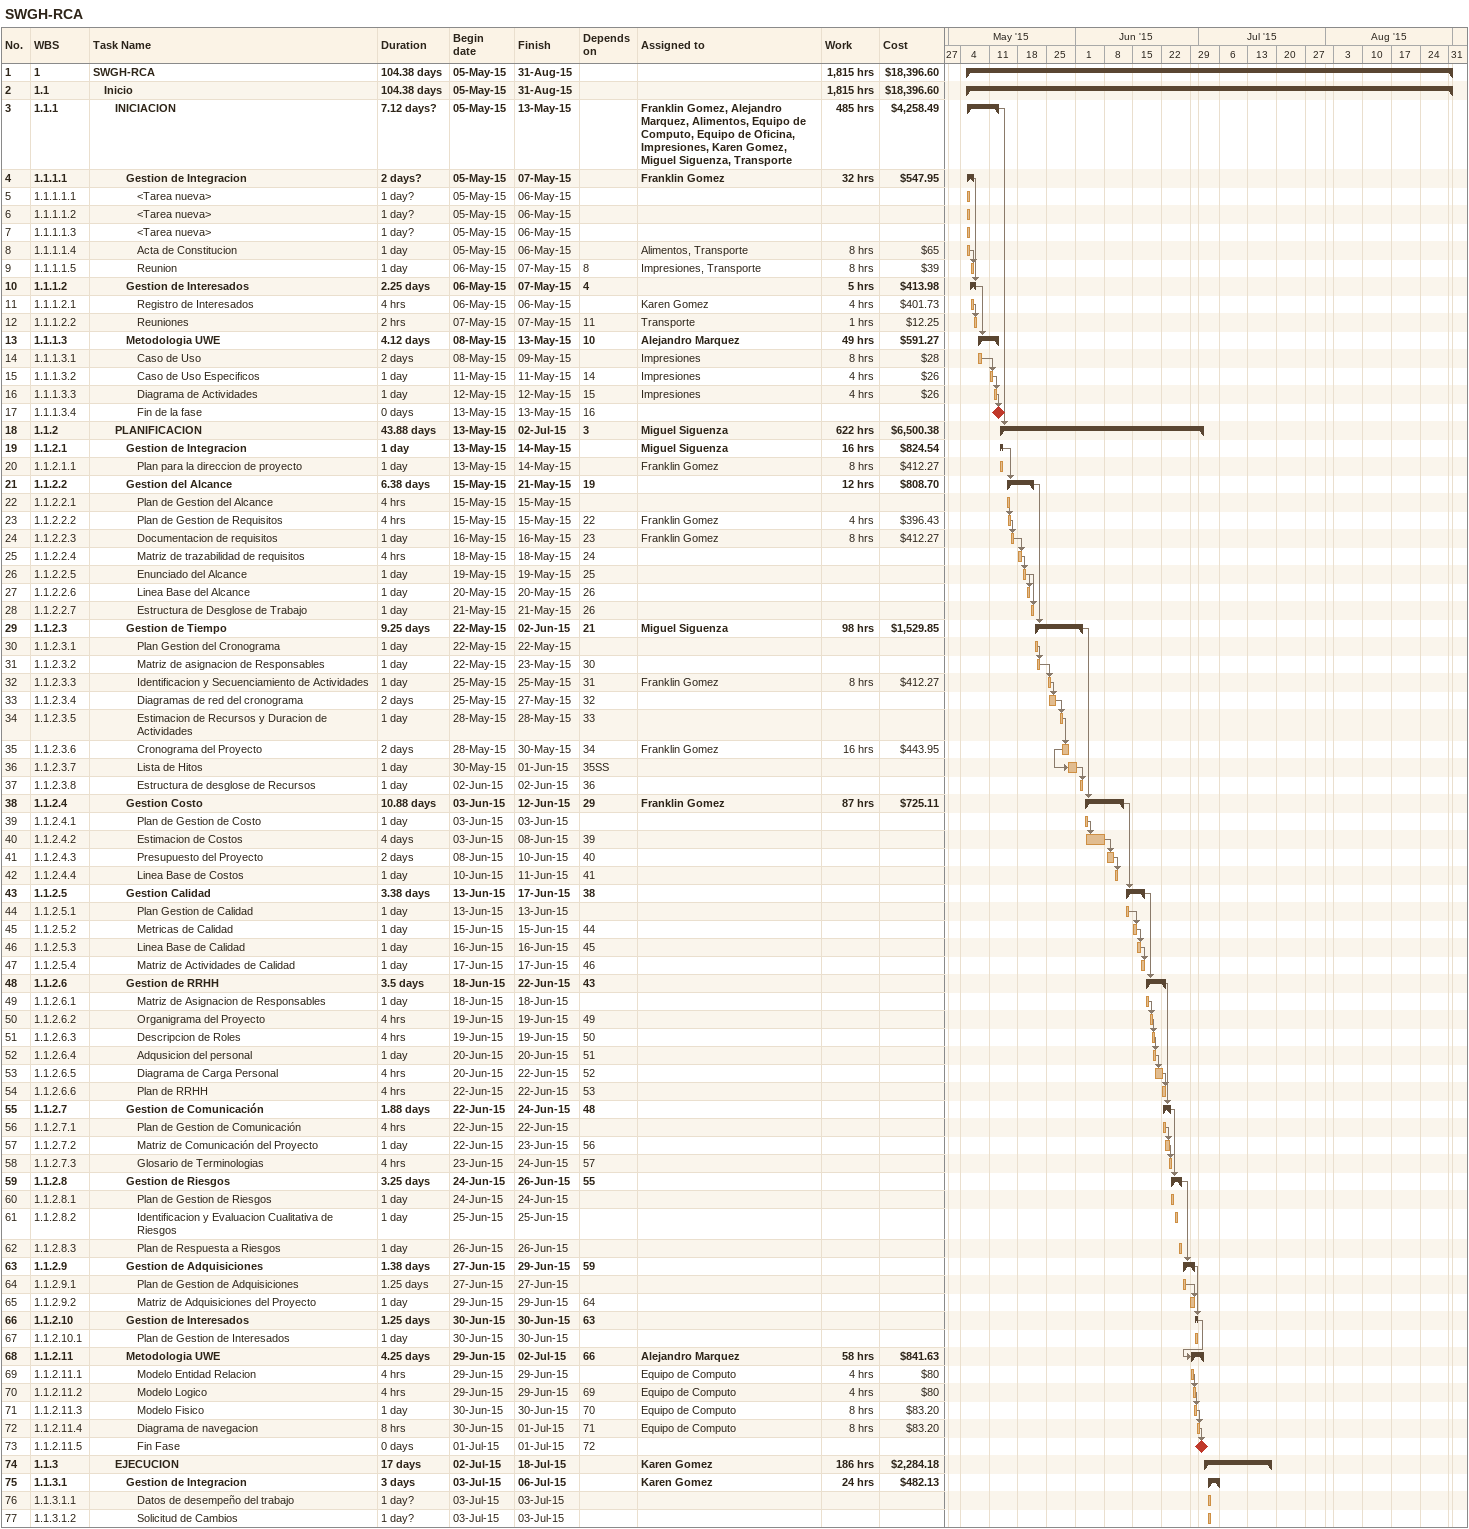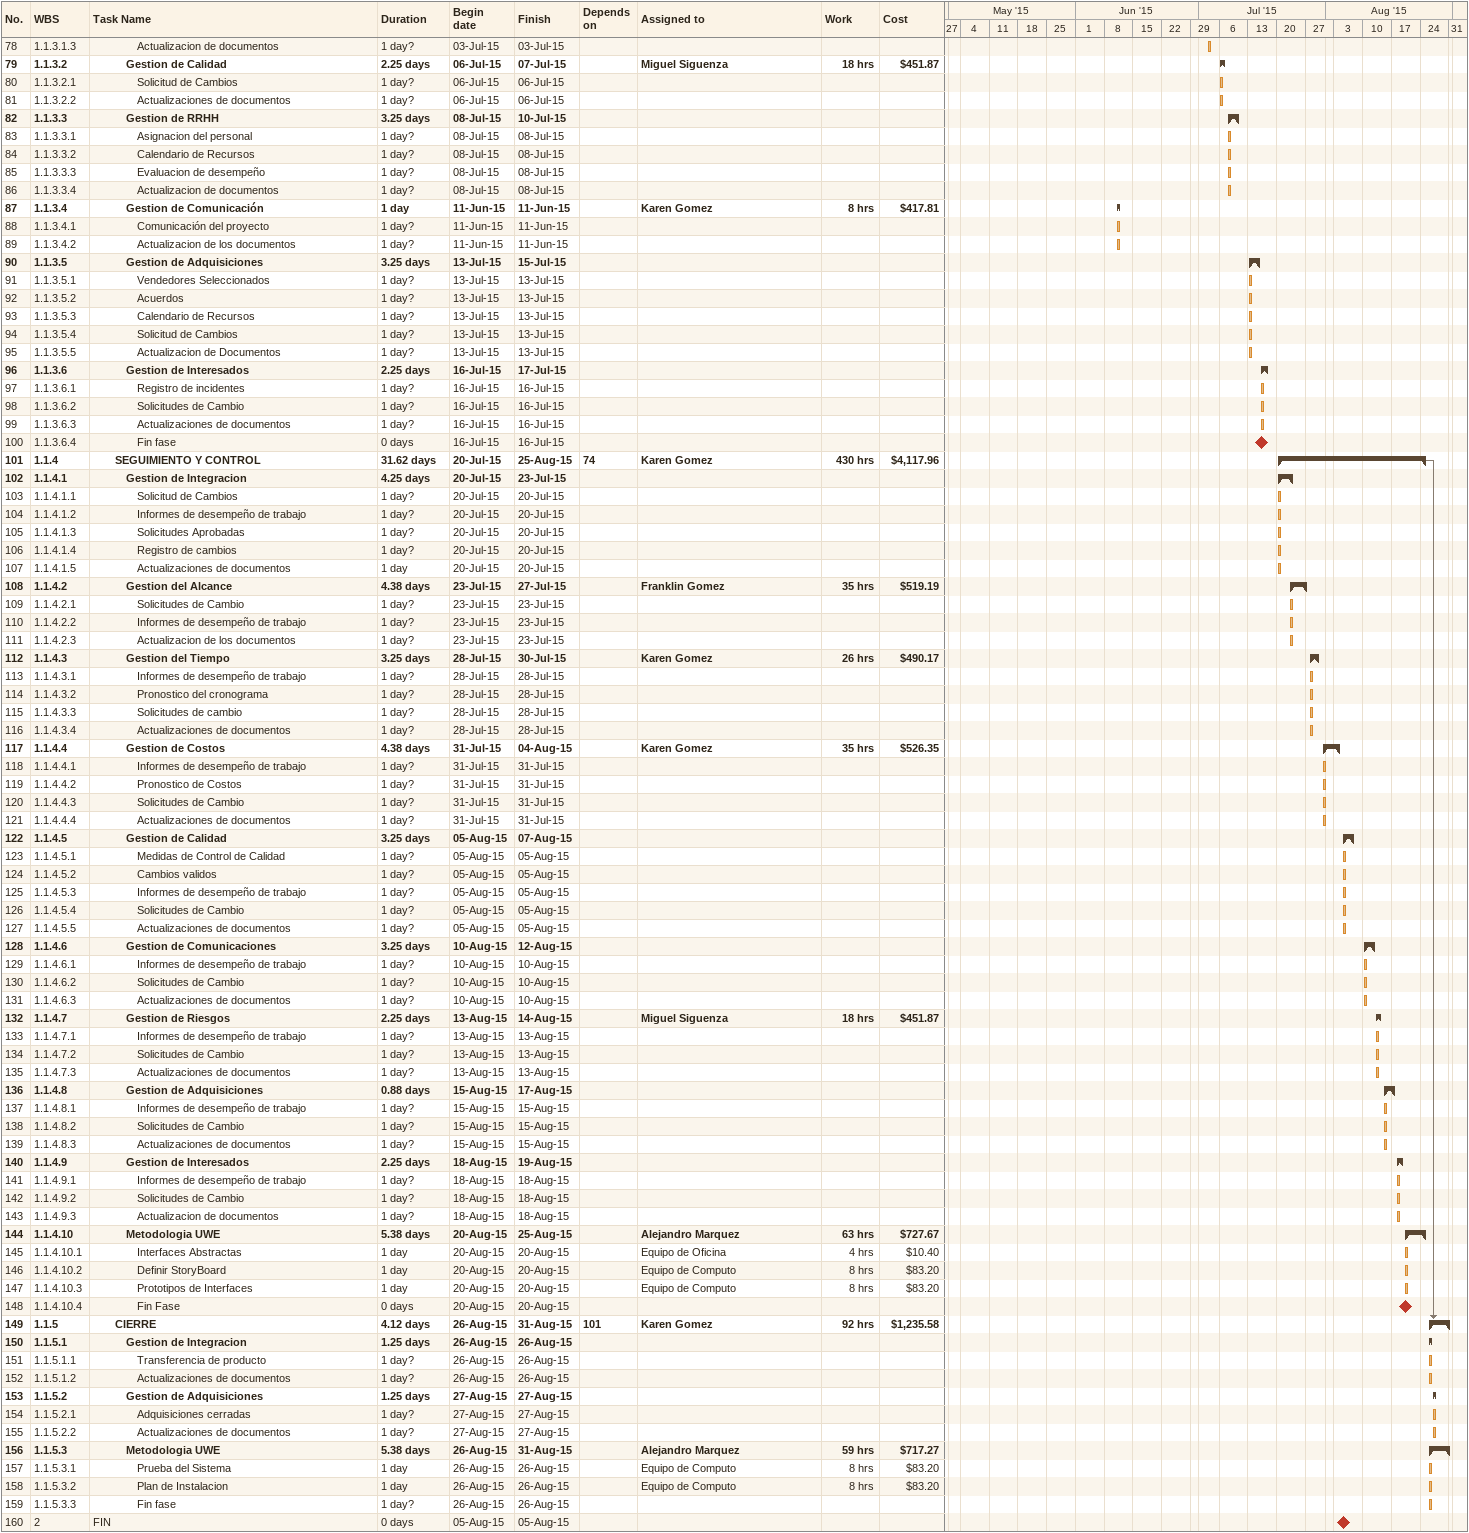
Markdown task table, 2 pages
SWGH-RCA

| ID | WBS | Task | Duration | Start | Finish | Predecessors | Resources | Work (h) | Cost ($) |
|---|---|---|---|---|---|---|---|---|---|
| 1 | 1 | **SWGH-RCA** | 104.38d | 2015-05-05 | 2015-08-31 |  |  | 1815 | 18396.60 |
| 2 | 1.1 | **Inicio** | 104.38d | 2015-05-05 | 2015-08-31 |  |  | 1815 | 18396.60 |
| 3 | 1.1.1 | **INICIACION** | 7.12d? | 2015-05-05 | 2015-05-13 |  | Franklin Gomez, Alejandro Marquez, Alimentos, Equipo de Computo, Equipo de Oficina, Impresiones, Karen Gomez, Miguel Siguenza, Transporte | 485 | 4258.49 |
| 4 | 1.1.1.1 | **Gestion de Integracion** | 2d? | 2015-05-05 | 2015-05-07 |  | Franklin Gomez | 32 | 547.95 |
| 5 | 1.1.1.1.1 | <Tarea nueva> | 1d? | 2015-05-05 | 2015-05-06 |  |  |  |  |
| 6 | 1.1.1.1.2 | <Tarea nueva> | 1d? | 2015-05-05 | 2015-05-06 |  |  |  |  |
| 7 | 1.1.1.1.3 | <Tarea nueva> | 1d? | 2015-05-05 | 2015-05-06 |  |  |  |  |
| 8 | 1.1.1.1.4 | Acta de Constitucion | 1d | 2015-05-05 | 2015-05-06 |  | Alimentos, Transporte | 8 | 65 |
| 9 | 1.1.1.1.5 | Reunion | 1d | 2015-05-06 | 2015-05-07 | 8 | Impresiones, Transporte | 8 | 39 |
| 10 | 1.1.1.2 | **Gestion de Interesados** | 2.25d | 2015-05-06 | 2015-05-07 | 4 |  | 5 | 413.98 |
| 11 | 1.1.1.2.1 | Registro de Interesados | 4h | 2015-05-06 | 2015-05-06 |  | Karen Gomez | 4 | 401.73 |
| 12 | 1.1.1.2.2 | Reuniones | 2h | 2015-05-07 | 2015-05-07 | 11 | Transporte | 1 | 12.25 |
| 13 | 1.1.1.3 | **Metodologia UWE** | 4.12d | 2015-05-08 | 2015-05-13 | 10 | Alejandro Marquez | 49 | 591.27 |
| 14 | 1.1.1.3.1 | Caso de Uso | 2d | 2015-05-08 | 2015-05-09 |  | Impresiones | 8 | 28 |
| 15 | 1.1.1.3.2 | Caso de Uso Especificos | 1d | 2015-05-11 | 2015-05-11 | 14 | Impresiones | 4 | 26 |
| 16 | 1.1.1.3.3 | Diagrama de Actividades | 1d | 2015-05-12 | 2015-05-12 | 15 | Impresiones | 4 | 26 |
| 17 | 1.1.1.3.4 | Fin de la fase | 0d | 2015-05-13 | 2015-05-13 | 16 |  |  |  |
| 18 | 1.1.2 | **PLANIFICACION** | 43.88d | 2015-05-13 | 2015-07-02 | 3 | Miguel Siguenza | 622 | 6500.38 |
| 19 | 1.1.2.1 | **Gestion de Integracion** | 1d | 2015-05-13 | 2015-05-14 |  | Miguel Siguenza | 16 | 824.54 |
| 20 | 1.1.2.1.1 | Plan para la direccion de proyecto | 1d | 2015-05-13 | 2015-05-14 |  | Franklin Gomez | 8 | 412.27 |
| 21 | 1.1.2.2 | **Gestion del Alcance** | 6.38d | 2015-05-15 | 2015-05-21 | 19 |  | 12 | 808.70 |
| 22 | 1.1.2.2.1 | Plan de Gestion del Alcance | 4h | 2015-05-15 | 2015-05-15 |  |  |  |  |
| 23 | 1.1.2.2.2 | Plan de Gestion de Requisitos | 4h | 2015-05-15 | 2015-05-15 | 22 | Franklin Gomez | 4 | 396.43 |
| 24 | 1.1.2.2.3 | Documentacion de requisitos | 1d | 2015-05-16 | 2015-05-16 | 23 | Franklin Gomez | 8 | 412.27 |
| 25 | 1.1.2.2.4 | Matriz de trazabilidad de requisitos | 4h | 2015-05-18 | 2015-05-18 | 24 |  |  |  |
| 26 | 1.1.2.2.5 | Enunciado del Alcance | 1d | 2015-05-19 | 2015-05-19 | 25 |  |  |  |
| 27 | 1.1.2.2.6 | Linea Base del Alcance | 1d | 2015-05-20 | 2015-05-20 | 26 |  |  |  |
| 28 | 1.1.2.2.7 | Estructura de Desglose de Trabajo | 1d | 2015-05-21 | 2015-05-21 | 26 |  |  |  |
| 29 | 1.1.2.3 | **Gestion de Tiempo** | 9.25d | 2015-05-22 | 2015-06-02 | 21 | Miguel Siguenza | 98 | 1529.85 |
| 30 | 1.1.2.3.1 | Plan Gestion del Cronograma | 1d | 2015-05-22 | 2015-05-22 |  |  |  |  |
| 31 | 1.1.2.3.2 | Matriz de asignacion de Responsables | 1d | 2015-05-22 | 2015-05-23 | 30 |  |  |  |
| 32 | 1.1.2.3.3 | Identificacion y Secuenciamiento de Actividades | 1d | 2015-05-25 | 2015-05-25 | 31 | Franklin Gomez | 8 | 412.27 |
| 33 | 1.1.2.3.4 | Diagramas de red del cronograma | 2d | 2015-05-25 | 2015-05-27 | 32 |  |  |  |
| 34 | 1.1.2.3.5 | Estimacion de Recursos y Duracion de Actividades | 1d | 2015-05-28 | 2015-05-28 | 33 |  |  |  |
| 35 | 1.1.2.3.6 | Cronograma del Proyecto | 2d | 2015-05-28 | 2015-05-30 | 34 | Franklin Gomez | 16 | 443.95 |
| 36 | 1.1.2.3.7 | Lista de Hitos | 1d | 2015-05-30 | 2015-06-01 | 35SS |  |  |  |
| 37 | 1.1.2.3.8 | Estructura de desglose de Recursos | 1d | 2015-06-02 | 2015-06-02 | 36 |  |  |  |
| 38 | 1.1.2.4 | **Gestion Costo** | 10.88d | 2015-06-03 | 2015-06-12 | 29 | Franklin Gomez | 87 | 725.11 |
| 39 | 1.1.2.4.1 | Plan de Gestion de Costo | 1d | 2015-06-03 | 2015-06-03 |  |  |  |  |
| 40 | 1.1.2.4.2 | Estimacion de Costos | 4d | 2015-06-03 | 2015-06-08 | 39 |  |  |  |
| 41 | 1.1.2.4.3 | Presupuesto del Proyecto | 2d | 2015-06-08 | 2015-06-10 | 40 |  |  |  |
| 42 | 1.1.2.4.4 | Linea Base de Costos | 1d | 2015-06-10 | 2015-06-11 | 41 |  |  |  |
| 43 | 1.1.2.5 | **Gestion Calidad** | 3.38d | 2015-06-13 | 2015-06-17 | 38 |  |  |  |
| 44 | 1.1.2.5.1 | Plan Gestion de Calidad | 1d | 2015-06-13 | 2015-06-13 |  |  |  |  |
| 45 | 1.1.2.5.2 | Metricas de Calidad | 1d | 2015-06-15 | 2015-06-15 | 44 |  |  |  |
| 46 | 1.1.2.5.3 | Linea Base de Calidad | 1d | 2015-06-16 | 2015-06-16 | 45 |  |  |  |
| 47 | 1.1.2.5.4 | Matriz de Actividades de Calidad | 1d | 2015-06-17 | 2015-06-17 | 46 |  |  |  |
| 48 | 1.1.2.6 | **Gestion de RRHH** | 3.5d | 2015-06-18 | 2015-06-22 | 43 |  |  |  |
| 49 | 1.1.2.6.1 | Matriz de Asignacion de Responsables | 1d | 2015-06-18 | 2015-06-18 |  |  |  |  |
| 50 | 1.1.2.6.2 | Organigrama del Proyecto | 4h | 2015-06-19 | 2015-06-19 | 49 |  |  |  |
| 51 | 1.1.2.6.3 | Descripcion de Roles | 4h | 2015-06-19 | 2015-06-19 | 50 |  |  |  |
| 52 | 1.1.2.6.4 | Adqusicion del personal | 1d | 2015-06-20 | 2015-06-20 | 51 |  |  |  |
| 53 | 1.1.2.6.5 | Diagrama de Carga Personal | 4h | 2015-06-20 | 2015-06-22 | 52 |  |  |  |
| 54 | 1.1.2.6.6 | Plan de RRHH | 4h | 2015-06-22 | 2015-06-22 | 53 |  |  |  |
| 55 | 1.1.2.7 | **Gestion de Comunicación** | 1.88d | 2015-06-22 | 2015-06-24 | 48 |  |  |  |
| 56 | 1.1.2.7.1 | Plan de Gestion de Comunicación | 4h | 2015-06-22 | 2015-06-22 |  |  |  |  |
| 57 | 1.1.2.7.2 | Matriz de Comunicación del Proyecto | 1d | 2015-06-22 | 2015-06-23 | 56 |  |  |  |
| 58 | 1.1.2.7.3 | Glosario de Terminologias | 4h | 2015-06-23 | 2015-06-24 | 57 |  |  |  |
| 59 | 1.1.2.8 | **Gestion de Riesgos** | 3.25d | 2015-06-24 | 2015-06-26 | 55 |  |  |  |
| 60 | 1.1.2.8.1 | Plan de Gestion de Riesgos | 1d | 2015-06-24 | 2015-06-24 |  |  |  |  |
| 61 | 1.1.2.8.2 | Identificacion y Evaluacion Cualitativa de Riesgos | 1d | 2015-06-25 | 2015-06-25 |  |  |  |  |
| 62 | 1.1.2.8.3 | Plan de Respuesta a Riesgos | 1d | 2015-06-26 | 2015-06-26 |  |  |  |  |
| 63 | 1.1.2.9 | **Gestion de Adquisiciones** | 1.38d | 2015-06-27 | 2015-06-29 | 59 |  |  |  |
| 64 | 1.1.2.9.1 | Plan de Gestion de Adquisiciones | 1.25d | 2015-06-27 | 2015-06-27 |  |  |  |  |
| 65 | 1.1.2.9.2 | Matriz de Adquisiciones del Proyecto | 1d | 2015-06-29 | 2015-06-29 | 64 |  |  |  |
| 66 | 1.1.2.10 | **Gestion de Interesados** | 1.25d | 2015-06-30 | 2015-06-30 | 63 |  |  |  |
| 67 | 1.1.2.10.1 | Plan de Gestion de Interesados | 1d | 2015-06-30 | 2015-06-30 |  |  |  |  |
| 68 | 1.1.2.11 | **Metodologia UWE** | 4.25d | 2015-06-29 | 2015-07-02 | 66 | Alejandro Marquez | 58 | 841.63 |
| 69 | 1.1.2.11.1 | Modelo Entidad Relacion | 4h | 2015-06-29 | 2015-06-29 |  | Equipo de Computo | 4 | 80 |
| 70 | 1.1.2.11.2 | Modelo Logico | 4h | 2015-06-29 | 2015-06-29 | 69 | Equipo de Computo | 4 | 80 |
| 71 | 1.1.2.11.3 | Modelo Fisico | 1d | 2015-06-30 | 2015-06-30 | 70 | Equipo de Computo | 8 | 83.20 |
| 72 | 1.1.2.11.4 | Diagrama de navegacion | 8h | 2015-06-30 | 2015-07-01 | 71 | Equipo de Computo | 8 | 83.20 |
| 73 | 1.1.2.11.5 | Fin Fase | 0d | 2015-07-01 | 2015-07-01 | 72 |  |  |  |
| 74 | 1.1.3 | **EJECUCION** | 17d | 2015-07-02 | 2015-07-18 |  | Karen Gomez | 186 | 2284.18 |
| 75 | 1.1.3.1 | **Gestion de Integracion** | 3d | 2015-07-03 | 2015-07-06 |  | Karen Gomez | 24 | 482.13 |
| 76 | 1.1.3.1.1 | Datos de desempeño del trabajo | 1d? | 2015-07-03 | 2015-07-03 |  |  |  |  |
| 77 | 1.1.3.1.2 | Solicitud de Cambios | 1d? | 2015-07-03 | 2015-07-03 |  |  |  |  |
| 78 | 1.1.3.1.3 | Actualizacion de documentos | 1d? | 2015-07-03 | 2015-07-03 |  |  |  |  |
| 79 | 1.1.3.2 | **Gestion de Calidad** | 2.25d | 2015-07-06 | 2015-07-07 |  | Miguel Siguenza | 18 | 451.87 |
| 80 | 1.1.3.2.1 | Solicitud de Cambios | 1d? | 2015-07-06 | 2015-07-06 |  |  |  |  |
| 81 | 1.1.3.2.2 | Actualizaciones de documentos | 1d? | 2015-07-06 | 2015-07-06 |  |  |  |  |
| 82 | 1.1.3.3 | **Gestion de RRHH** | 3.25d | 2015-07-08 | 2015-07-10 |  |  |  |  |
| 83 | 1.1.3.3.1 | Asignacion del personal | 1d? | 2015-07-08 | 2015-07-08 |  |  |  |  |
| 84 | 1.1.3.3.2 | Calendario de Recursos | 1d? | 2015-07-08 | 2015-07-08 |  |  |  |  |
| 85 | 1.1.3.3.3 | Evaluacion de desempeño | 1d? | 2015-07-08 | 2015-07-08 |  |  |  |  |
| 86 | 1.1.3.3.4 | Actualizacion de documentos | 1d? | 2015-07-08 | 2015-07-08 |  |  |  |  |
| 87 | 1.1.3.4 | **Gestion de Comunicación** | 1d | 2015-06-11 | 2015-06-11 |  | Karen Gomez | 8 | 417.81 |
| 88 | 1.1.3.4.1 | Comunicación del proyecto | 1d? | 2015-06-11 | 2015-06-11 |  |  |  |  |
| 89 | 1.1.3.4.2 | Actualizacion de los documentos | 1d? | 2015-06-11 | 2015-06-11 |  |  |  |  |
| 90 | 1.1.3.5 | **Gestion de Adquisiciones** | 3.25d | 2015-07-13 | 2015-07-15 |  |  |  |  |
| 91 | 1.1.3.5.1 | Vendedores Seleccionados | 1d? | 2015-07-13 | 2015-07-13 |  |  |  |  |
| 92 | 1.1.3.5.2 | Acuerdos | 1d? | 2015-07-13 | 2015-07-13 |  |  |  |  |
| 93 | 1.1.3.5.3 | Calendario de Recursos | 1d? | 2015-07-13 | 2015-07-13 |  |  |  |  |
| 94 | 1.1.3.5.4 | Solicitud de Cambios | 1d? | 2015-07-13 | 2015-07-13 |  |  |  |  |
| 95 | 1.1.3.5.5 | Actualizacion de Documentos | 1d? | 2015-07-13 | 2015-07-13 |  |  |  |  |
| 96 | 1.1.3.6 | **Gestion de Interesados** | 2.25d | 2015-07-16 | 2015-07-17 |  |  |  |  |
| 97 | 1.1.3.6.1 | Registro de incidentes | 1d? | 2015-07-16 | 2015-07-16 |  |  |  |  |
| 98 | 1.1.3.6.2 | Solicitudes de Cambio | 1d? | 2015-07-16 | 2015-07-16 |  |  |  |  |
| 99 | 1.1.3.6.3 | Actualizaciones de documentos | 1d? | 2015-07-16 | 2015-07-16 |  |  |  |  |
| 100 | 1.1.3.6.4 | Fin fase | 0d | 2015-07-16 | 2015-07-16 |  |  |  |  |
| 101 | 1.1.4 | **SEGUIMIENTO Y CONTROL** | 31.62d | 2015-07-20 | 2015-08-25 | 74 | Karen Gomez | 430 | 4117.96 |
| 102 | 1.1.4.1 | **Gestion de Integracion** | 4.25d | 2015-07-20 | 2015-07-23 |  |  |  |  |
| 103 | 1.1.4.1.1 | Solicitud de Cambios | 1d? | 2015-07-20 | 2015-07-20 |  |  |  |  |
| 104 | 1.1.4.1.2 | Informes de desempeño de trabajo | 1d? | 2015-07-20 | 2015-07-20 |  |  |  |  |
| 105 | 1.1.4.1.3 | Solicitudes Aprobadas | 1d? | 2015-07-20 | 2015-07-20 |  |  |  |  |
| 106 | 1.1.4.1.4 | Registro de cambios | 1d? | 2015-07-20 | 2015-07-20 |  |  |  |  |
| 107 | 1.1.4.1.5 | Actualizaciones de documentos | 1d | 2015-07-20 | 2015-07-20 |  |  |  |  |
| 108 | 1.1.4.2 | **Gestion del Alcance** | 4.38d | 2015-07-23 | 2015-07-27 |  | Franklin Gomez | 35 | 519.19 |
| 109 | 1.1.4.2.1 | Solicitudes de Cambio | 1d? | 2015-07-23 | 2015-07-23 |  |  |  |  |
| 110 | 1.1.4.2.2 | Informes de desempeño de trabajo | 1d? | 2015-07-23 | 2015-07-23 |  |  |  |  |
| 111 | 1.1.4.2.3 | Actualizacion de los documentos | 1d? | 2015-07-23 | 2015-07-23 |  |  |  |  |
| 112 | 1.1.4.3 | **Gestion del Tiempo** | 3.25d | 2015-07-28 | 2015-07-30 |  | Karen Gomez | 26 | 490.17 |
| 113 | 1.1.4.3.1 | Informes de desempeño de trabajo | 1d? | 2015-07-28 | 2015-07-28 |  |  |  |  |
| 114 | 1.1.4.3.2 | Pronostico del cronograma | 1d? | 2015-07-28 | 2015-07-28 |  |  |  |  |
| 115 | 1.1.4.3.3 | Solicitudes de cambio | 1d? | 2015-07-28 | 2015-07-28 |  |  |  |  |
| 116 | 1.1.4.3.4 | Actualizaciones de documentos | 1d? | 2015-07-28 | 2015-07-28 |  |  |  |  |
| 117 | 1.1.4.4 | **Gestion de Costos** | 4.38d | 2015-07-31 | 2015-08-04 |  | Karen Gomez | 35 | 526.35 |
| 118 | 1.1.4.4.1 | Informes de desempeño de trabajo | 1d? | 2015-07-31 | 2015-07-31 |  |  |  |  |
| 119 | 1.1.4.4.2 | Pronostico de Costos | 1d? | 2015-07-31 | 2015-07-31 |  |  |  |  |
| 120 | 1.1.4.4.3 | Solicitudes de Cambio | 1d? | 2015-07-31 | 2015-07-31 |  |  |  |  |
| 121 | 1.1.4.4.4 | Actualizaciones de documentos | 1d? | 2015-07-31 | 2015-07-31 |  |  |  |  |
| 122 | 1.1.4.5 | **Gestion de Calidad** | 3.25d | 2015-08-05 | 2015-08-07 |  |  |  |  |
| 123 | 1.1.4.5.1 | Medidas de Control de Calidad | 1d? | 2015-08-05 | 2015-08-05 |  |  |  |  |
| 124 | 1.1.4.5.2 | Cambios validos | 1d? | 2015-08-05 | 2015-08-05 |  |  |  |  |
| 125 | 1.1.4.5.3 | Informes de desempeño de trabajo | 1d? | 2015-08-05 | 2015-08-05 |  |  |  |  |
| 126 | 1.1.4.5.4 | Solicitudes de Cambio | 1d? | 2015-08-05 | 2015-08-05 |  |  |  |  |
| 127 | 1.1.4.5.5 | Actualizaciones de documentos | 1d? | 2015-08-05 | 2015-08-05 |  |  |  |  |
| 128 | 1.1.4.6 | **Gestion de Comunicaciones** | 3.25d | 2015-08-10 | 2015-08-12 |  |  |  |  |
| 129 | 1.1.4.6.1 | Informes de desempeño de trabajo | 1d? | 2015-08-10 | 2015-08-10 |  |  |  |  |
| 130 | 1.1.4.6.2 | Solicitudes de Cambio | 1d? | 2015-08-10 | 2015-08-10 |  |  |  |  |
| 131 | 1.1.4.6.3 | Actualizaciones de documentos | 1d? | 2015-08-10 | 2015-08-10 |  |  |  |  |
| 132 | 1.1.4.7 | **Gestion de Riesgos** | 2.25d | 2015-08-13 | 2015-08-14 |  | Miguel Siguenza | 18 | 451.87 |
| 133 | 1.1.4.7.1 | Informes de desempeño de trabajo | 1d? | 2015-08-13 | 2015-08-13 |  |  |  |  |
| 134 | 1.1.4.7.2 | Solicitudes de Cambio | 1d? | 2015-08-13 | 2015-08-13 |  |  |  |  |
| 135 | 1.1.4.7.3 | Actualizaciones de documentos | 1d? | 2015-08-13 | 2015-08-13 |  |  |  |  |
| 136 | 1.1.4.8 | **Gestion de Adquisiciones** | 0.88d | 2015-08-15 | 2015-08-17 |  |  |  |  |
| 137 | 1.1.4.8.1 | Informes de desempeño de trabajo | 1d? | 2015-08-15 | 2015-08-15 |  |  |  |  |
| 138 | 1.1.4.8.2 | Solicitudes de Cambio | 1d? | 2015-08-15 | 2015-08-15 |  |  |  |  |
| 139 | 1.1.4.8.3 | Actualizaciones de documentos | 1d? | 2015-08-15 | 2015-08-15 |  |  |  |  |
| 140 | 1.1.4.9 | **Gestion de Interesados** | 2.25d | 2015-08-18 | 2015-08-19 |  |  |  |  |
| 141 | 1.1.4.9.1 | Informes de desempeño de trabajo | 1d? | 2015-08-18 | 2015-08-18 |  |  |  |  |
| 142 | 1.1.4.9.2 | Solicitudes de Cambio | 1d? | 2015-08-18 | 2015-08-18 |  |  |  |  |
| 143 | 1.1.4.9.3 | Actualizacion de documentos | 1d? | 2015-08-18 | 2015-08-18 |  |  |  |  |
| 144 | 1.1.4.10 | **Metodologia UWE** | 5.38d | 2015-08-20 | 2015-08-25 |  | Alejandro Marquez | 63 | 727.67 |
| 145 | 1.1.4.10.1 | Interfaces Abstractas | 1d | 2015-08-20 | 2015-08-20 |  | Equipo de Oficina | 4 | 10.40 |
| 146 | 1.1.4.10.2 | Definir StoryBoard | 1d | 2015-08-20 | 2015-08-20 |  | Equipo de Computo | 8 | 83.20 |
| 147 | 1.1.4.10.3 | Prototipos de Interfaces | 1d | 2015-08-20 | 2015-08-20 |  | Equipo de Computo | 8 | 83.20 |
| 148 | 1.1.4.10.4 | Fin Fase | 0d | 2015-08-20 | 2015-08-20 |  |  |  |  |
| 149 | 1.1.5 | **CIERRE** | 4.12d | 2015-08-26 | 2015-08-31 | 101 | Karen Gomez | 92 | 1235.58 |
| 150 | 1.1.5.1 | **Gestion de Integracion** | 1.25d | 2015-08-26 | 2015-08-26 |  |  |  |  |
| 151 | 1.1.5.1.1 | Transferencia de producto | 1d? | 2015-08-26 | 2015-08-26 |  |  |  |  |
| 152 | 1.1.5.1.2 | Actualizaciones de documentos | 1d? | 2015-08-26 | 2015-08-26 |  |  |  |  |
| 153 | 1.1.5.2 | **Gestion de Adquisiciones** | 1.25d | 2015-08-27 | 2015-08-27 |  |  |  |  |
| 154 | 1.1.5.2.1 | Adquisiciones cerradas | 1d? | 2015-08-27 | 2015-08-27 |  |  |  |  |
| 155 | 1.1.5.2.2 | Actualizaciones de documentos | 1d? | 2015-08-27 | 2015-08-27 |  |  |  |  |
| 156 | 1.1.5.3 | **Metodologia UWE** | 5.38d | 2015-08-26 | 2015-08-31 |  | Alejandro Marquez | 59 | 717.27 |
| 157 | 1.1.5.3.1 | Prueba del Sistema | 1d | 2015-08-26 | 2015-08-26 |  | Equipo de Computo | 8 | 83.20 |
| 158 | 1.1.5.3.2 | Plan de Instalacion | 1d | 2015-08-26 | 2015-08-26 |  | Equipo de Computo | 8 | 83.20 |
| 159 | 1.1.5.3.3 | Fin fase | 1d? | 2015-08-26 | 2015-08-26 |  |  |  |  |
| 160 | 2 | FIN | 0d | 2015-08-05 | 2015-08-05 |  |  |  |  |
